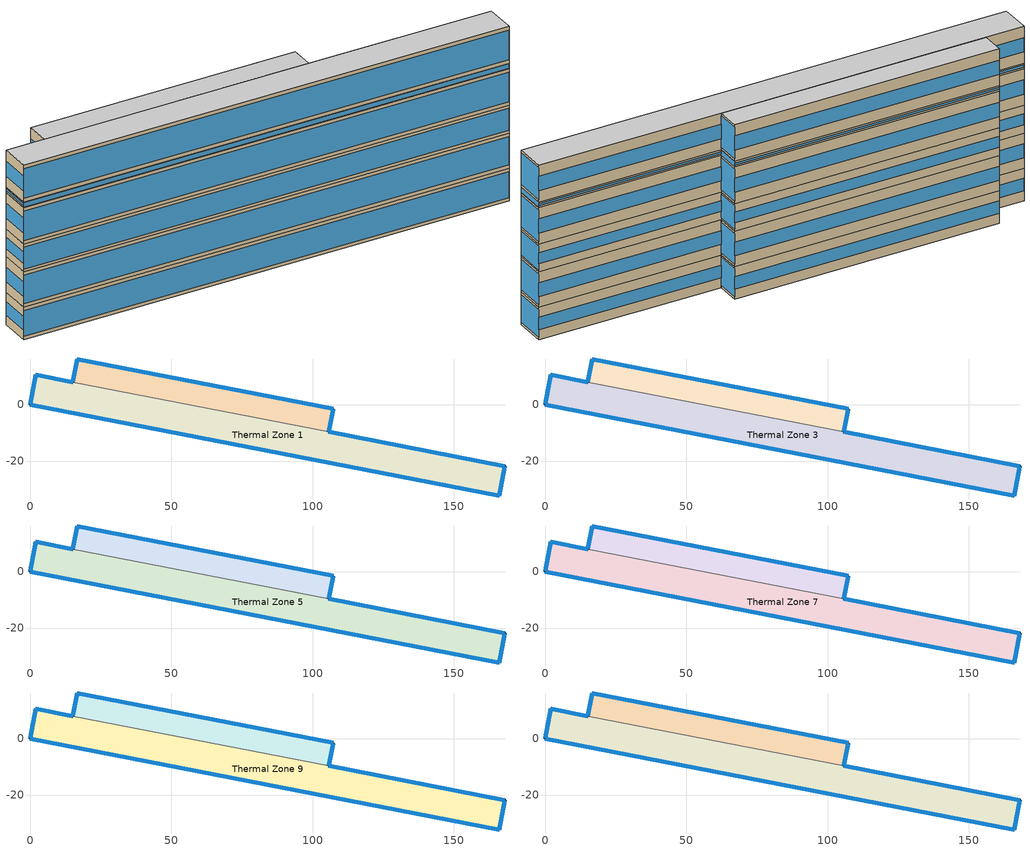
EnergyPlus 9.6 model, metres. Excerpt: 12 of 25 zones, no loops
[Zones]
Thermal Zone 1
 floor ground (ExtSlabCarpet): 0,0 2.04,10.51 15.15,7.97 105.69,-9.63 168.09,-21.76 166.04,-32.28 z0
 wall outside (Ext Wall): 15.15,7.97 2.04,10.51 0,0 166.04,-32.28 168.09,-21.76 105.69,-9.63 z0:11.19
 wall to Thermal Zone 2 (Interior Wall): 105.69,-9.63 15.15,7.97 z0:11.19
 window (Ext Window): 166.04,-32.27 168.08,-21.77 z0.78:10.41; 15.14,7.97 2.05,10.51 / 168.08,-21.76 105.7,-9.64 z3.41:7.78; 0.01,0 166.03,-32.27 z1.12:10.07; 2.04,10.5 0,0.01 z3.3:7.89
Thermal Zone 2
 floor ground (ExtSlabCarpet): 15.15,7.97 16.71,16.02 107.26,-1.58 105.69,-9.63 z0
 wall outside (Ext Wall): 105.69,-9.63 107.26,-1.58 16.71,16.02 15.15,7.97 z0:11.19
 window (Ext Window): 105.7,-9.62 107.26,-1.59 z0.78:10.41; 107.25,-1.58 16.72,16.01 z3.41:7.78; 16.71,16.01 15.15,7.98 z3.3:7.89
Thermal Zone 3
 floor to Thermal Zone 1 (Interior Floor): 0,0 2.04,10.51 15.15,7.97 105.69,-9.63 168.09,-21.76 166.04,-32.28 z11.19
 wall outside (Ext Wall): 15.15,7.97 2.04,10.51 0,0 166.04,-32.28 168.09,-21.76 105.69,-9.63 z11.19:23.41
 wall to Thermal Zone 4 (Interior Wall): 105.69,-9.63 15.15,7.97 z11.19:23.41
 window (Ext Window): 166.04,-32.27 168.08,-21.77 z12.05:22.55; 15.14,7.97 2.05,10.51 / 168.08,-21.76 105.7,-9.64 z14.92:19.68; 0.01,0 166.03,-32.27 z12.41:22.19; 2.04,10.5 0,0.01 z14.79:19.81
Thermal Zone 4
 floor to Thermal Zone 2 (Interior Floor): 15.15,7.97 16.71,16.02 107.26,-1.58 105.69,-9.63 z11.19
 wall outside (Ext Wall): 105.69,-9.63 107.26,-1.58 16.71,16.02 15.15,7.97 z11.19:23.41
 window (Ext Window): 105.7,-9.62 107.26,-1.59 z12.05:22.55; 107.25,-1.58 16.72,16.01 z14.92:19.68; 16.71,16.01 15.15,7.98 z14.79:19.81
Thermal Zone 5
 floor to Thermal Zone 3 (Interior Floor): 0,0 2.04,10.51 15.15,7.97 105.69,-9.63 168.09,-21.76 166.04,-32.28 z23.41
 wall outside (Ext Wall): 15.15,7.97 2.04,10.51 0,0 166.04,-32.28 168.09,-21.76 105.69,-9.63 z23.41:32.95
 wall to Thermal Zone 6 (Interior Wall): 105.69,-9.63 15.15,7.97 z23.41:32.95
 window (Ext Window): 166.04,-32.27 168.08,-21.77 z24.08:32.28; 15.14,7.97 2.05,10.51 / 168.08,-21.76 105.7,-9.64 z26.32:30.04; 0.01,0 166.03,-32.27 z24.36:32; 2.04,10.5 0,0.01 z26.22:30.14
Thermal Zone 6
 floor to Thermal Zone 4 (Interior Floor): 15.15,7.97 16.71,16.02 107.26,-1.58 105.69,-9.63 z23.41
 wall outside (Ext Wall): 105.69,-9.63 107.26,-1.58 16.71,16.02 15.15,7.97 z23.41:32.95
 window (Ext Window): 105.7,-9.62 107.26,-1.59 z24.08:32.28; 107.25,-1.58 16.72,16.01 z26.32:30.04; 16.71,16.01 15.15,7.98 z26.22:30.14
Thermal Zone 7
 floor to Thermal Zone 5 (Interior Floor): 0,0 2.04,10.51 15.15,7.97 105.69,-9.63 168.09,-21.76 166.04,-32.28 z32.95
 wall outside (Ext Wall): 15.15,7.97 2.04,10.51 0,0 166.04,-32.28 168.09,-21.76 105.69,-9.63 z32.95:45.66
 wall to Thermal Zone 8 (Interior Wall): 105.69,-9.63 15.15,7.97 z32.95:45.66
 window (Ext Window): 166.04,-32.27 168.08,-21.77 z33.84:44.77; 15.14,7.97 2.05,10.51 / 168.08,-21.76 105.7,-9.64 z36.83:41.78; 0.01,0 166.03,-32.27 z34.22:44.39; 2.04,10.5 0,0.01 z36.7:41.91
Thermal Zone 8
 floor to Thermal Zone 6 (Interior Floor): 15.15,7.97 16.71,16.02 107.26,-1.58 105.69,-9.63 z32.95
 wall outside (Ext Wall): 105.69,-9.63 107.26,-1.58 16.71,16.02 15.15,7.97 z32.95:45.66
 window (Ext Window): 105.7,-9.62 107.26,-1.59 z33.84:44.77; 107.25,-1.58 16.72,16.01 z36.83:41.78; 16.71,16.01 15.15,7.98 z36.7:41.91
Thermal Zone 9
 floor to Thermal Zone 7 (Interior Floor): 0,0 2.04,10.51 15.15,7.97 105.69,-9.63 168.09,-21.76 166.04,-32.28 z45.66
 wall outside (Ext Wall): 15.15,7.97 2.04,10.51 0,0 166.04,-32.28 168.09,-21.76 105.69,-9.63 z45.66:47.55
 wall to Thermal Zone 10 (Interior Wall): 105.69,-9.63 15.15,7.97 z45.66:47.55
 window (Ext Window): 166.04,-32.27 168.08,-21.77 z45.79:47.42; 15.14,7.97 2.05,10.51 / 168.08,-21.76 105.7,-9.64 z46.24:46.97; 0.01,0 166.03,-32.27 z45.85:47.36; 2.04,10.5 0,0.01 z46.22:46.99
Thermal Zone 10
 floor to Thermal Zone 8 (Interior Floor): 15.15,7.97 16.71,16.02 107.26,-1.58 105.69,-9.63 z45.66
 wall outside (Ext Wall): 105.69,-9.63 107.26,-1.58 16.71,16.02 15.15,7.97 z45.66:47.55
 window (Ext Window): 105.7,-9.62 107.26,-1.59 z45.79:47.42; 107.25,-1.58 16.72,16.01 z46.24:46.97; 16.71,16.01 15.15,7.98 z46.22:46.99
Thermal Zone 11
 floor to Thermal Zone 9 (Interior Floor): 0,0 2.04,10.51 15.15,7.97 105.69,-9.63 168.09,-21.76 166.04,-32.28 z47.55
 wall outside (Ext Wall): 15.15,7.97 2.04,10.51 0,0 166.04,-32.28 168.09,-21.76 105.69,-9.63 z47.55:60.29
 wall to Thermal Zone 12 (Interior Wall): 105.69,-9.63 15.15,7.97 z47.55:60.29
 window (Ext Window): 166.04,-32.27 168.08,-21.77 z48.44:59.4; 15.14,7.97 2.05,10.51 / 168.08,-21.76 105.7,-9.64 z51.44:56.4; 0.01,0 166.03,-32.27 z48.82:59.02; 2.04,10.5 0,0.01 z51.31:56.53
 ceiling to Thermal Zone 13 (Interior Ceiling): 166.04,-32.28 168.09,-21.76 105.69,-9.63 15.15,7.97 2.04,10.51 0,0 z60.29
Thermal Zone 12
 floor to Thermal Zone 10 (Interior Floor): 15.15,7.97 16.71,16.02 107.26,-1.58 105.69,-9.63 z47.55
 wall outside (Ext Wall): 105.69,-9.63 107.26,-1.58 16.71,16.02 15.15,7.97 z47.55:60.29
 window (Ext Window): 105.7,-9.62 107.26,-1.59 z48.44:59.4; 107.25,-1.58 16.72,16.01 z51.44:56.4; 16.71,16.01 15.15,7.98 z51.31:56.53
 ceiling to Thermal Zone 14 (Interior Ceiling): 105.69,-9.63 107.26,-1.58 16.71,16.02 15.15,7.97 z60.29
[Building]
Building 1: North Axis {deg}=-0
[Site:Location]
Washington Dc Dulles IntL Ar: Latitude {deg}=38.98; Longitude {deg}=-77.47; Time Zone {hr}=-5; Elevation {m}=82
[SizingPeriod:DesignDay] Month=7; Day of Month=21; Day Type=SummerDesignDay; Daily Dry-Bulb Temperature Range {deltaC}=14.4; Dry-Bulb Temperature Range Modifier Type=DefaultMultipliers; Barometric Pressure {Pa}=86790; Wind Speed {m/s}=5; Wind Direction {deg}=340; Rain Indicator=No; Snow Indicator=No; Daylight Saving Time Indicator=No; Solar Model Indicator=ASHRAETau; ASHRAE Clear Sky Optical Depth for Beam Irradiance (taub)=0.339; ASHRAE Clear Sky Optical Depth for Diffuse Irradiance (taud)=2.366; Begin Environment Reset Mode=FullResetAtBeginEnvironment
Name | Maximum Dry-Bulb Temperature {C} | Humidity Condition Type | Wetbulb or DewPoint at Maximum Dry-Bulb {C} | Enthalpy at Maximum Dry-Bulb {J/kg}
SALT-LAKE-CITY-IAP Ann Clg .4% Condns DB=>MWB | 36.5 | Wetbulb | 17.1
SALT-LAKE-CITY-IAP Ann Clg .4% Condns DP=>MDB | 22.5 | Dewpoint | 15.6
SALT-LAKE-CITY-IAP Ann Clg .4% Condns Enth=>MDB | 30.8 | Enthalpy |  | 59300
SALT-LAKE-CITY-IAP Ann Clg .4% Condns WB=>MDB | 31.2 | Wetbulb | 19
[Material] Thermal Absorptance=0.9
Name | Roughness | Thickness m | Conductivity W/m-K | Density kg/m3 | Specific Heat J/kg-K | Solar Absorptance | Visible Absorptance
wall concrete | MediumRough | 0.03 | 0.5 | 2243 | 837 | 0.65 | 0.65
Wall Insulation [18] | MediumRough | 0.1693 | 0.049 | 265 | 836.8 | 0.7 | 0.7
F16 Acoustic tile | MediumSmooth | 0.0191 | 0.06 | 368 | 590 | 0.3 | 0.3
M11 100mm lightweight concrete | MediumRough | 0.1016 | 0.53 | 1280 | 840 | 0.5 | 0.5
MAT-CC05 4 HW CONCRETE | Rough | 0.1016 | 1.311 | 2240 | 836.8 | 0.85 | 0.85
G01a 19mm gypsum board | MediumSmooth | 0.019 | 0.16 | 800 | 1090 | 0.4 | 0.4
[Material:AirGap]
Name | Thermal Resistance m2-K/W
F04 Wall air space resistance | 0.15
F05 Ceiling air space resistance | 0.18
[Material:NoMass]
CP02 CARPET PAD: Roughness=Smooth; Thermal Resistance m2-K/W=0.1; Thermal Absorptance=0.9; Solar Absorptance=0.8; Visible Absorptance=0.8
[WindowMaterial:SimpleGlazingSystem]
Window Material Simple Glazing System: U-Factor W/m2-K=1.8; Solar Heat Gain Coefficient=0.3
[Construction]
Ext Wall: wall concrete, Wall Insulation [18]
Ext Window: Window Material Simple Glazing System
ExtSlabCarpet: MAT-CC05 4 HW CONCRETE, CP02 CARPET PAD
Interior Ceiling: M11 100mm lightweight concrete, F05 Ceiling air space resistance, F16 Acoustic tile
Interior Floor: F16 Acoustic tile, F05 Ceiling air space resistance, M11 100mm lightweight concrete
Interior Wall: G01a 19mm gypsum board, F04 Wall air space resistance, G01a 19mm gypsum board
[Zone]
Thermal Zone 1; Thermal Zone 2: 11, 0, 0, 0, , 1, , , , , , Yes
Thermal Zone 3; Thermal Zone 4: 11, 0, 0, 11.19, , 1, , , , , , Yes
Thermal Zone 5; Thermal Zone 6: 11, 0, 0, 23.41, , 1, , , , , , Yes
Thermal Zone 7; Thermal Zone 8: 11, 0, 0, 32.95, , 1, , , , , , Yes
Thermal Zone 9; Thermal Zone 10: 11, 0, 0, 45.66, , 1, , , , , , Yes
Thermal Zone 11; Thermal Zone 12: 11, 0, 0, 47.55, , 1, , , , , , Yes
[AvailabilityManager:Scheduled] Schedule=Always On Discrete
VAV with Reheat 1 Availability Manager; Air Loop HVAC Outdoor Air System 1 Availability Manager; VAV with Reheat 2 Availability Manager; Air Loop HVAC Outdoor Air System 2 Availability Manager; VAV with Reheat 3 Availability Manager; Air Loop HVAC Outdoor Air System 3 Availability Manager
[Schedule:Constant]
Always On Discrete: Hourly Value=1
